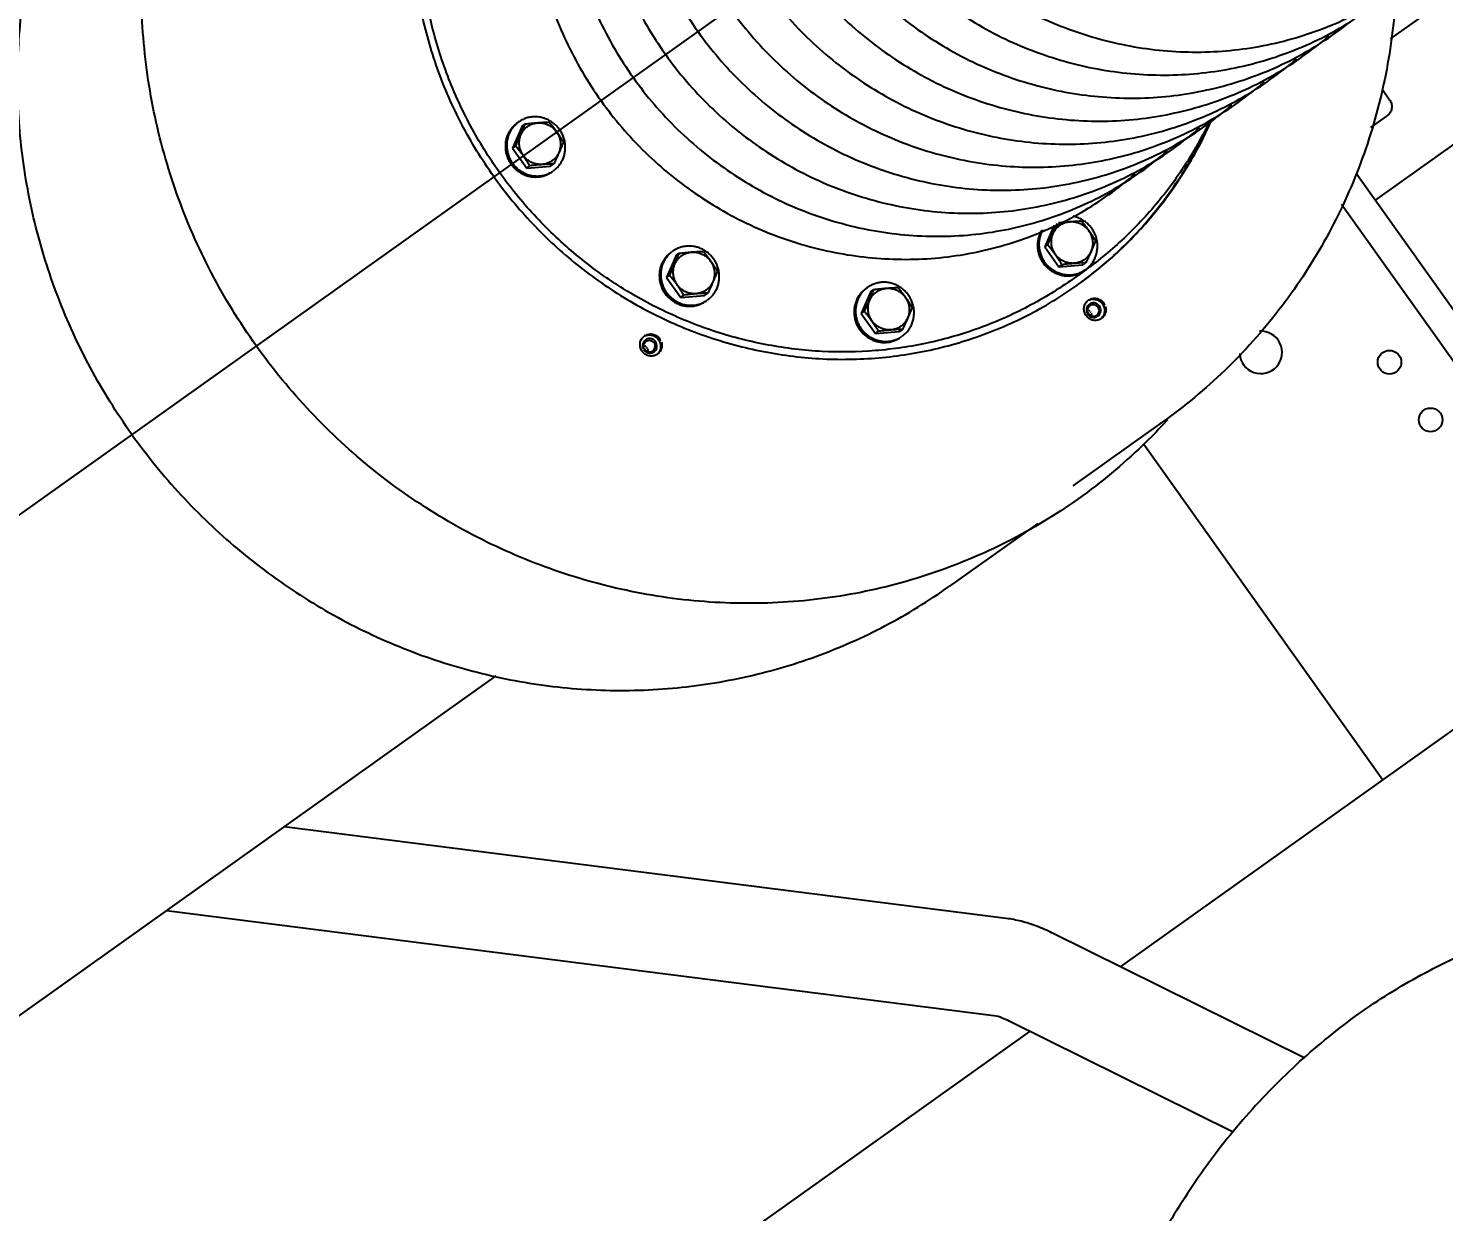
# Model space of a CAD drawing. Header units: feet. Extents: x 2321988 to 2329858, y 6722724 to 6730499.
# Drawn here: x 2326122.588 to 2326124.556, y 6726915.127 to 6726916.772 of the extents above; entities that cross this region are included whole.
import ezdxf

# ---------------------------------------------------------------- set-up
doc = ezdxf.new("R2010")
doc.units = ezdxf.units.FT
doc.header["$MEASUREMENT"] = 0
doc.header["$PDSIZE"] = 5
doc.layers.add('BESS Dimensions', color=3, linetype='Continuous')
doc.layers.add('C-BESS-EQUIPMENT', color=255, linetype='Continuous')
doc.styles.add('TG_DIMS', font='arial.ttf')
doc.dimstyles.new('TG-PROPOSED-ANNO', dxfattribs={"dimtxt": 0.1, "dimasz": 0.1, "dimexe": 0.05, "dimexo": 0.05, "dimgap": 0.02, "dimtad": 0, "dimtih": 1, "dimtoh": 1, "dimdsep": 46, "dimtxsty": 'TG_DIMS', "dimcen": 0, "dimclrd": 256, "dimclre": 256, "dimclrt": 256, "dimaunit": 1, "dimadec": 6, "dimazin": 2, "dimtfac": 1, "dimtofl": 0, "dimtmove": 1, "dimatfit": 3, "dimfxl": 1, "dimtolj": 1, "dimtzin": 0, "dimarcsym": 0})

# ---------------------------------------------------------------- blocks, each defined once
blk = doc.blocks.new('Midpoint Site Plan$0$141KV BREAKER')
at = {"linetype": 'Continuous'}
for p, q in [((-19.337, 22.922), (-19.337, -17.29)), ((-9.34, 21.988), (-9.34, -13.482)), ((-18.776, -16.953), (-9.34, -6.724)), ((-17.573, -18.062), (-9.34, -9.137)), ((-22.673, -19.077), (-18.995, -17.106)), ((-22.358, -20.765), (-18.222, -18.549)), ((-2.736, -18.811), (-2.94, -19.153)), ((-2.736, -18.811), (-2.736, -18.876)), ((-2.327, -18.811), (-2.736, -18.811)), ((-2.327, -18.811), (-2.327, -18.876)), ((-2.122, -19.153), (-2.327, -18.811)), ((-19.337, -19.146), (-19.337, -29.7)), ((-2.94, -19.153), (-2.94, -19.218)), ((-2.122, -19.153), (-2.122, -19.218)), ((-5.983, -19.651), (-6.187, -19.994)), ((-5.983, -19.651), (-5.983, -19.716)), ((-5.574, -19.651), (-5.983, -19.651)), ((-5.574, -19.651), (-5.574, -19.716)), ((-5.369, -19.994), (-5.574, -19.651)), ((-6.187, -19.994), (-6.187, -20.058)), ((-5.369, -19.994), (-5.369, -20.058)), ((-12.509, -22.314), (-12.509, -20.505)), ((-8.36, -21.948), (-8.564, -22.29)), ((-7.951, -21.948), (-8.36, -21.948)), ((-8.36, -21.948), (-8.36, -22.012)), ((-7.951, -21.948), (-7.951, -22.012)), ((-7.746, -22.29), (-7.951, -21.948)), ((-8.564, -22.29), (-8.564, -22.354)), ((-7.746, -22.29), (-7.746, -22.354)), ((-12.341, -24.984), (-12.341, -23.156)), ((-12.459, -24.52), (-19.337, -24.52)), ((-9.529, -25.366), (-9.529, -25.162)), ((-9.23, -25.084), (-9.434, -25.426)), ((-9.23, -25.084), (-9.23, -25.148)), ((-8.821, -25.084), (-9.23, -25.084)), ((-8.821, -25.084), (-8.821, -25.148)), ((-8.616, -25.426), (-8.821, -25.084)), ((-9.434, -25.426), (-9.434, -25.491)), ((-19.337, -29.53), (-11.116, -29.53)), ((-10.835, -30.03), (-19.176, -30.03)), ((-11.387, -30.03), (-11.387, -33.425)), ((-10.355, -30.674), (-10.355, -30.999)), ((-9.953, -31.196), (-10.159, -31.196)), ((-9.34, -32.416), (-9.34, -31.791))]:
    blk.add_line(p, q, dxfattribs=at)
for centre in [(-14.906, -28.653), (-13.725, -28.653)]:
    blk.add_circle(centre, 0.197, dxfattribs=at)
blk.add_arc((-12.347, -27), 0.354, 57.7184, 328.0638, dxfattribs=at)
for points, start_tangent, end_tangent in [([(-22.378, -20.505), (-22.62, -19.247), (-23.006, -18.011), (-23.529, -16.817), (-24.181, -15.686), (-24.949, -14.638), (-25.821, -13.69), (-26.783, -12.859), (-27.816, -12.159), (-28.905, -11.601), (-30.029, -11.196), (-31.171, -10.95), (-32.309, -10.867), (-33.426, -10.95), (-34.502, -11.196), (-35.518, -11.601), (-35.731, -11.711)], (-0.132788, 0.991144), (-0.881404, -0.472363)), ([(-2.531, -10.867), (-3.833, -10.95), (-5.113, -11.196), (-6.349, -11.601), (-7.52, -12.159), (-8.605, -12.859), (-9.586, -13.69), (-10.447, -14.638), (-11.172, -15.686), (-11.749, -16.817), (-12.169, -18.011), (-12.423, -19.247), (-12.509, -20.505)], (-1, 0), (0, -1)), ([(-2.531, -10.867), (-1.229, -10.95), (0.051, -11.196), (1.287, -11.601), (2.458, -12.159), (3.543, -12.859), (4.524, -13.69), (5.384, -14.638), (6.11, -15.686), (6.687, -16.817), (7.106, -18.011), (7.361, -19.247), (7.446, -20.505)], (1, 0), (0, -1)), ([(-12.568, -23.092), (-12.466, -21.732), (-12.161, -20.38), (-11.661, -19.084), (-10.975, -17.87), (-10.117, -16.762), (-9.104, -15.784), (-7.958, -14.955), (-6.701, -14.292), (-5.359, -13.808), (-3.96, -13.514), (-2.531, -13.415)], (0.002091, 0.999998), (1, 0)), ([(-2.531, -13.415), (-1.103, -13.514), (0.297, -13.808), (1.638, -14.292), (2.895, -14.955), (4.042, -15.784), (5.054, -16.762), (5.912, -17.87), (6.598, -19.084), (7.099, -20.38), (7.403, -21.732), (7.505, -23.092)], (1, 0), (0.002091, -0.999998)), ([(-18.995, -17.106), (-18.886, -17.042), (-18.776, -16.953)], (0.881412, 0.472347), (0.678019, 0.735044)), ([(-18.216, -18.546), (-17.971, -18.399), (-17.756, -18.237), (-17.573, -18.062)], (0.880529, 0.473992), (0.678019, 0.735044)), ([(-2.531, -18.281), (-3.545, -18.351), (-4.538, -18.56), (-5.491, -18.903), (-6.383, -19.373), (-7.196, -19.962), (-7.915, -20.656), (-8.524, -21.442), (-9.011, -22.304), (-9.366, -23.224), (-9.583, -24.183), (-9.655, -25.15)], (-1, 0), (-0.00192, -0.999998)), ([(-9.529, -25.162), (-9.469, -24.28), (-9.291, -23.412), (-8.997, -22.575), (-8.592, -21.782), (-8.084, -21.046), (-7.48, -20.381), (-6.792, -19.797), (-6.031, -19.306), (-5.21, -18.914), (-4.343, -18.63), (-3.445, -18.457), (-2.531, -18.399)], (0, 1), (1, 0)), ([(-2.531, -18.281), (-1.517, -18.351), (-0.524, -18.56), (0.428, -18.903), (1.32, -19.373), (2.134, -19.962), (2.853, -20.656), (3.462, -21.442), (3.949, -22.304), (4.304, -23.224), (4.52, -24.183), (4.593, -25.15)], (1, 0), (0.00192, -0.999998)), ([(-2.531, -18.399), (-1.617, -18.457), (-0.719, -18.63), (0.147, -18.914), (0.969, -19.306), (1.73, -19.797), (2.418, -20.381), (3.021, -21.046), (3.53, -21.782), (3.934, -22.575), (4.228, -23.412), (4.407, -24.28), (4.467, -25.162)], (1, 0), (0, -1)), ([(-18.222, -18.549), (-18.216, -18.546)], (0.881412, 0.472348), (0.880529, 0.473992)), ([(-6.53, -18.772), (-6.527, -18.754), (-6.505, -18.695), (-6.463, -18.647), (-6.407, -18.615), (-6.343, -18.604)], (0.072839, 0.997344), (1, 0)), ([(-6.385, -18.649), (-6.422, -18.669), (-6.449, -18.701), (-6.464, -18.74)], (-0.943519, -0.331318), (-0.179509, -0.983756)), ([(-6.345, -18.641), (-6.385, -18.649)], (-0.999735, -0.023007), (-0.943519, -0.331318)), ([(-6.343, -18.641), (-6.345, -18.641)], (-1, 0), (-0.999735, -0.023007)), ([(-6.343, -18.604), (-6.279, -18.615), (-6.223, -18.647), (-6.181, -18.695), (-6.159, -18.754), (-6.157, -18.772)], (1, 0), (0.072839, -0.997344)), ([(-6.34, -18.641), (-6.343, -18.641)], (-0.999735, 0.023007), (-1, 0)), ([(-6.3, -18.649), (-6.34, -18.641)], (-0.943519, 0.331318), (-0.999735, 0.023007)), ([(-6.221, -18.74), (-6.236, -18.701), (-6.263, -18.669), (-6.3, -18.649)], (-0.179509, 0.983756), (-0.943519, 0.331318)), ([(-2.531, -18.636), (-2.602, -18.641), (-2.672, -18.655), (-2.739, -18.679), (-2.801, -18.712), (-2.858, -18.754), (-2.909, -18.802), (-2.952, -18.858), (-2.986, -18.918), (-3.011, -18.983), (-3.026, -19.05), (-3.031, -19.119)], (-1, 0), (0, -1)), ([(-2.031, -19.119), (-2.036, -19.05), (-2.052, -18.983), (-2.076, -18.918), (-2.111, -18.858), (-2.153, -18.802), (-2.204, -18.754), (-2.261, -18.712), (-2.324, -18.679), (-2.39, -18.655), (-2.46, -18.641), (-2.531, -18.636)], (0, 1), (-1, 0)), ([(-6.53, -18.785), (-6.53, -18.772)], (0, 1), (0.072839, 0.997344)), ([(-6.527, -18.816), (-6.53, -18.785)], (-0.179509, 0.983756), (0, 1)), ([(-6.505, -18.85), (-6.527, -18.791), (-6.528, -18.785)], (-0.513043, 0.858363), (-0.14474, 0.98947)), ([(-6.407, -18.955), (-6.463, -18.923), (-6.505, -18.875), (-6.527, -18.816)], (-0.943519, 0.331318), (-0.179509, 0.983756)), ([(-6.407, -18.929), (-6.463, -18.898), (-6.505, -18.85)], (-0.943519, 0.331318), (-0.513043, 0.858363)), ([(-6.464, -18.74), (-6.464, -18.781)], (-0.17951, -0.983756), (0.17951, -0.983756)), ([(-6.464, -18.781), (-6.449, -18.82), (-6.422, -18.851), (-6.385, -18.872), (-6.343, -18.879)], (0.179509, -0.983756), (1, 0)), ([(-6.385, -18.668), (-6.419, -18.695), (-6.438, -18.733), (-6.441, -18.754)], (-0.907002, -0.421127), (0, -1)), ([(-6.441, -18.754), (-6.438, -18.775), (-6.419, -18.813), (-6.385, -18.839), (-6.343, -18.849)], (0, -1), (1, 0)), ([(-6.403, -18.683), (-6.385, -18.693)], (0.800715, -0.599045), (0.907002, -0.421127)), ([(-6.343, -18.659), (-6.385, -18.668)], (-1, 0), (-0.907002, -0.421127)), ([(-6.385, -18.693), (-6.352, -18.702)], (0.907002, -0.421127), (0.995685, -0.092801)), ([(-6.352, -18.702), (-6.343, -18.702)], (0.995685, -0.092801), (1, 0)), ([(-6.343, -18.659), (-6.3, -18.668)], (1, 0), (0.907002, -0.421127)), ([(-6.333, -18.702), (-6.343, -18.702)], (-0.995685, -0.092801), (-1, 0)), ([(-6.244, -18.754), (-6.247, -18.775), (-6.266, -18.813), (-6.3, -18.839), (-6.343, -18.849)], (0, -1), (-1, 0)), ([(-6.343, -18.879), (-6.3, -18.872), (-6.263, -18.851), (-6.236, -18.82), (-6.221, -18.781)], (1, 0), (0.179509, 0.983756)), ([(-6.3, -18.693), (-6.333, -18.702)], (-0.907002, -0.421127), (-0.995685, -0.092801)), ([(-6.3, -18.668), (-6.266, -18.695), (-6.247, -18.733), (-6.244, -18.754)], (0.907002, -0.421127), (0, -1)), ([(-6.282, -18.683), (-6.3, -18.693)], (-0.800715, -0.599045), (-0.907002, -0.421127)), ([(-6.159, -18.816), (-6.181, -18.875), (-6.223, -18.923), (-6.279, -18.955)], (-0.179509, -0.983756), (-0.943519, -0.331318)), ([(-6.181, -18.85), (-6.223, -18.898), (-6.279, -18.929)], (-0.513043, -0.858363), (-0.943519, -0.331318)), ([(-6.221, -18.781), (-6.221, -18.74)], (0.17951, 0.983756), (-0.17951, 0.983756)), ([(-6.159, -18.791), (-6.181, -18.85)], (-0.179509, -0.983756), (-0.513043, -0.858363)), ([(-6.156, -18.785), (-6.159, -18.816)], (0, -1), (-0.179509, -0.983756)), ([(-6.157, -18.772), (-6.156, -18.785)], (0.072839, -0.997344), (0, -1)), ([(-2.531, -18.664), (-2.602, -18.669), (-2.672, -18.684), (-2.739, -18.708), (-2.801, -18.741), (-2.858, -18.782), (-2.909, -18.831), (-2.952, -18.886), (-2.986, -18.947), (-3.011, -19.011), (-3.026, -19.078), (-3.03, -19.119)], (-1, 0), (-0.060994, -0.998138)), ([(-2.94, -19.218), (-2.914, -19.177), (-2.888, -19.137), (-2.863, -19.096), (-2.838, -19.055), (-2.813, -19.012), (-2.788, -18.969), (-2.762, -18.923), (-2.736, -18.876)], (0.548708, 0.836014), (0.481049, 0.876694)), ([(-2.883, -19.226), (-2.878, -19.167), (-2.862, -19.11), (-2.836, -19.056), (-2.801, -19.007), (-2.758, -18.966), (-2.707, -18.931), (-2.652, -18.906), (-2.592, -18.891), (-2.531, -18.886), (-2.47, -18.891), (-2.411, -18.906), (-2.355, -18.931), (-2.305, -18.966), (-2.261, -19.007), (-2.226, -19.056), (-2.2, -19.11), (-2.184, -19.167), (-2.179, -19.226)], (0, 1), (0, -1)), ([(-2.736, -18.876), (-2.683, -18.879), (-2.632, -18.882), (-2.581, -18.883), (-2.531, -18.884), (-2.481, -18.883), (-2.431, -18.882), (-2.38, -18.879), (-2.327, -18.876)], (0.99722, -0.074507), (0.99722, 0.074507)), ([(-2.032, -19.119), (-2.036, -19.078), (-2.052, -19.011), (-2.076, -18.947), (-2.111, -18.886), (-2.153, -18.831), (-2.204, -18.782), (-2.261, -18.741), (-2.324, -18.708), (-2.39, -18.684), (-2.46, -18.669), (-2.531, -18.664)], (-0.060994, 0.998138), (-1, 0)), ([(-2.327, -18.876), (-2.3, -18.923), (-2.275, -18.969), (-2.249, -19.012), (-2.224, -19.055), (-2.199, -19.096), (-2.174, -19.137), (-2.149, -19.177), (-2.122, -19.218)], (0.481049, -0.876694), (0.548708, -0.836014)), ([(-6.343, -18.94), (-6.407, -18.929)], (-1, 0), (-0.943519, 0.331318)), ([(-6.347, -18.965), (-6.407, -18.955)], (-0.999754, 0.022161), (-0.943519, 0.331318)), ([(-6.343, -18.965), (-6.347, -18.965)], (-1, 0), (-0.999754, 0.022161)), ([(-6.279, -18.929), (-6.343, -18.94)], (-0.943519, -0.331318), (-1, 0)), ([(-6.339, -18.965), (-6.343, -18.965)], (-0.999754, -0.022161), (-1, 0)), ([(-6.279, -18.955), (-6.339, -18.965)], (-0.943519, -0.331318), (-0.999754, -0.022161)), ([(-3.03, -19.119), (-3.031, -19.147)], (-0.060994, -0.998138), (0, -1)), ([(-2.031, -19.147), (-2.032, -19.119)], (0, 1), (-0.060994, 0.998138)), ([(-3.031, -19.147), (-3.026, -19.216), (-3.011, -19.283), (-2.986, -19.348), (-2.952, -19.408), (-2.909, -19.463), (-2.858, -19.512), (-2.801, -19.553), (-2.739, -19.586), (-2.672, -19.61), (-2.602, -19.625), (-2.531, -19.63)], (0, -1), (1, 0)), ([(-2.736, -19.56), (-2.762, -19.519), (-2.788, -19.479), (-2.813, -19.438), (-2.838, -19.397), (-2.863, -19.354), (-2.888, -19.311), (-2.914, -19.266), (-2.94, -19.218)], (-0.548708, 0.836014), (-0.481049, 0.876694)), ([(-2.179, -19.226), (-2.184, -19.285), (-2.2, -19.343), (-2.226, -19.396), (-2.261, -19.445), (-2.305, -19.487), (-2.355, -19.521), (-2.411, -19.546), (-2.47, -19.561), (-2.531, -19.566), (-2.592, -19.561), (-2.652, -19.546), (-2.707, -19.521), (-2.758, -19.487), (-2.801, -19.445), (-2.836, -19.396), (-2.862, -19.343), (-2.878, -19.285), (-2.883, -19.226)], (0, -1), (0, 1)), ([(-2.531, -19.63), (-2.46, -19.625), (-2.39, -19.61), (-2.324, -19.586), (-2.261, -19.553), (-2.204, -19.512), (-2.153, -19.463), (-2.111, -19.408), (-2.076, -19.348), (-2.052, -19.283), (-2.036, -19.216), (-2.031, -19.147)], (1, 0), (0, 1)), ([(-2.122, -19.218), (-2.149, -19.266), (-2.174, -19.311), (-2.199, -19.354), (-2.224, -19.397), (-2.249, -19.438), (-2.275, -19.479), (-2.3, -19.519), (-2.327, -19.56)], (-0.481049, -0.876694), (-0.548708, -0.836014)), ([(-5.778, -19.476), (-5.849, -19.481), (-5.919, -19.496), (-5.986, -19.52), (-6.048, -19.553), (-6.106, -19.594), (-6.156, -19.643), (-6.199, -19.698), (-6.233, -19.758), (-6.258, -19.823), (-6.273, -19.89), (-6.278, -19.959)], (-1, 0), (0, -1)), ([(-5.778, -19.505), (-5.849, -19.51), (-5.919, -19.524), (-5.986, -19.548), (-6.048, -19.581), (-6.106, -19.623), (-6.156, -19.671), (-6.199, -19.726), (-6.233, -19.787), (-6.258, -19.851), (-6.273, -19.919), (-6.277, -19.959)], (-1, 0), (-0.060994, -0.998138)), ([(-5.278, -19.959), (-5.283, -19.89), (-5.299, -19.823), (-5.324, -19.758), (-5.358, -19.698), (-5.4, -19.643), (-5.451, -19.594), (-5.508, -19.553), (-5.571, -19.52), (-5.637, -19.496), (-5.707, -19.481), (-5.778, -19.476)], (0, 1), (-1, 0)), ([(-5.279, -19.959), (-5.283, -19.919), (-5.299, -19.851), (-5.324, -19.787), (-5.358, -19.726), (-5.4, -19.671), (-5.451, -19.623), (-5.508, -19.581), (-5.571, -19.548), (-5.637, -19.524), (-5.707, -19.51), (-5.778, -19.505)], (-0.060994, 0.998138), (-1, 0)), ([(-2.327, -19.56), (-2.38, -19.563), (-2.431, -19.566), (-2.481, -19.567), (-2.531, -19.568), (-2.581, -19.567), (-2.632, -19.566), (-2.683, -19.563), (-2.736, -19.56)], (-0.99722, -0.074507), (-0.99722, 0.074507)), ([(-6.187, -20.058), (-6.161, -20.017), (-6.135, -19.977), (-6.11, -19.937), (-6.085, -19.895), (-6.06, -19.853), (-6.035, -19.809), (-6.009, -19.764), (-5.983, -19.716)], (0.548708, 0.836014), (0.481049, 0.876694)), ([(-6.13, -20.067), (-6.125, -20.007), (-6.109, -19.95), (-6.083, -19.896), (-6.048, -19.848), (-6.005, -19.806), (-5.954, -19.772), (-5.899, -19.747), (-5.839, -19.731), (-5.778, -19.726), (-5.717, -19.731), (-5.658, -19.747), (-5.602, -19.772), (-5.552, -19.806), (-5.508, -19.848), (-5.473, -19.896), (-5.447, -19.95), (-5.431, -20.007), (-5.426, -20.067)], (0, 1), (0, -1)), ([(-5.983, -19.716), (-5.93, -19.719), (-5.879, -19.722), (-5.828, -19.724), (-5.778, -19.724), (-5.728, -19.724), (-5.678, -19.722), (-5.627, -19.719), (-5.574, -19.716)], (0.99722, -0.074507), (0.99722, 0.074507)), ([(-5.574, -19.716), (-5.547, -19.764), (-5.522, -19.809), (-5.497, -19.853), (-5.471, -19.895), (-5.446, -19.937), (-5.421, -19.977), (-5.396, -20.017), (-5.369, -20.058)], (0.481049, -0.876694), (0.548708, -0.836014)), ([(-6.277, -19.959), (-6.278, -19.988)], (-0.060994, -0.998138), (0, -1)), ([(-6.278, -19.988), (-6.273, -20.056), (-6.258, -20.124), (-6.233, -20.188), (-6.199, -20.249), (-6.156, -20.304), (-6.106, -20.352), (-6.048, -20.394), (-5.986, -20.427), (-5.919, -20.451), (-5.849, -20.465), (-5.778, -20.47)], (0, -1), (1, 0)), ([(-5.983, -20.4), (-6.009, -20.359), (-6.035, -20.319), (-6.06, -20.279), (-6.085, -20.237), (-6.11, -20.195), (-6.135, -20.151), (-6.161, -20.106), (-6.187, -20.058)], (-0.548708, 0.836014), (-0.481049, 0.876694)), ([(-5.426, -20.067), (-5.431, -20.126), (-5.447, -20.183), (-5.473, -20.237), (-5.508, -20.285), (-5.552, -20.327), (-5.602, -20.361), (-5.658, -20.386), (-5.717, -20.402), (-5.778, -20.407), (-5.839, -20.402), (-5.899, -20.386), (-5.954, -20.361), (-6.005, -20.327), (-6.048, -20.285), (-6.083, -20.237), (-6.109, -20.183), (-6.125, -20.126), (-6.13, -20.067)], (0, -1), (0, 1)), ([(-5.778, -20.47), (-5.707, -20.465), (-5.637, -20.451), (-5.571, -20.427), (-5.508, -20.394), (-5.451, -20.352), (-5.4, -20.304), (-5.358, -20.249), (-5.324, -20.188), (-5.299, -20.124), (-5.283, -20.056), (-5.278, -19.988)], (1, 0), (0, 1)), ([(-5.369, -20.058), (-5.396, -20.106), (-5.421, -20.151), (-5.446, -20.195), (-5.471, -20.237), (-5.497, -20.279), (-5.522, -20.319), (-5.547, -20.359), (-5.574, -20.4)], (-0.481049, -0.876694), (-0.548708, -0.836014)), ([(-5.278, -19.988), (-5.279, -19.959)], (0, 1), (-0.060994, 0.998138)), ([(-22.378, -20.505), (-22.283, -21.763), (-22.338, -22.999), (-22.541, -24.193), (-22.89, -25.324), (-23.377, -26.372), (-23.995, -27.32), (-24.734, -28.151), (-25.58, -28.851), (-26.306, -29.299)], (0.132788, -0.991144), (-0.881404, -0.472363)), ([(-2.531, -20.472), (-3.671, -20.574), (-4.771, -20.877), (-5.796, -21.37), (-6.708, -22.037), (-7.479, -22.854), (-8.081, -23.795), (-8.493, -24.826), (-8.704, -25.912), (-8.704, -27.019)], (-1, 0), (0.095252, -0.995453)), ([(-5.574, -20.4), (-5.627, -20.404), (-5.678, -20.406), (-5.728, -20.408), (-5.778, -20.408), (-5.828, -20.408), (-5.879, -20.406), (-5.93, -20.404), (-5.983, -20.4)], (-0.99722, -0.074507), (-0.99722, 0.074507)), ([(3.667, -26.576), (3.642, -25.915), (3.432, -24.828), (3.019, -23.796), (2.417, -22.856), (1.647, -22.038), (0.734, -21.371), (-0.291, -20.877), (-1.391, -20.574), (-2.531, -20.472)], (0.018992, 0.99982), (-1, 0)), ([(-2.531, -21.134), (-3.671, -21.236), (-4.771, -21.539), (-5.796, -22.032), (-6.708, -22.699), (-7.479, -23.517), (-8.081, -24.457), (-8.493, -25.488), (-8.704, -26.574), (-8.704, -27.681)], (-1, 0), (0.095252, -0.995453)), ([(3.667, -27.239), (3.642, -26.577), (3.432, -25.49), (3.019, -24.458), (2.417, -23.518), (1.647, -22.7), (0.734, -22.033), (-0.291, -21.539), (-1.391, -21.236), (-2.531, -21.134)], (0.018992, 0.99982), (-1, 0)), ([(-2.531, -21.796), (-3.671, -21.898), (-4.771, -22.201), (-5.796, -22.694), (-6.708, -23.361), (-7.479, -24.179), (-8.081, -25.119), (-8.493, -26.15), (-8.704, -27.237), (-8.704, -28.343)], (-1, 0), (0.095252, -0.995453)), ([(-8.155, -21.772), (-8.226, -21.777), (-8.296, -21.792), (-8.363, -21.816), (-8.426, -21.849), (-8.483, -21.89), (-8.533, -21.939), (-8.576, -21.994), (-8.61, -22.054), (-8.635, -22.119), (-8.65, -22.186), (-8.655, -22.255)], (-1, 0), (0, -1)), ([(-8.155, -21.801), (-8.226, -21.806), (-8.296, -21.82), (-8.363, -21.844), (-8.426, -21.877), (-8.483, -21.919), (-8.533, -21.967), (-8.576, -22.023), (-8.61, -22.083), (-8.635, -22.148), (-8.65, -22.215), (-8.654, -22.255)], (-1, 0), (-0.060994, -0.998138)), ([(-7.655, -22.255), (-7.661, -22.186), (-7.676, -22.119), (-7.701, -22.054), (-7.735, -21.994), (-7.778, -21.939), (-7.828, -21.89), (-7.885, -21.849), (-7.948, -21.816), (-8.014, -21.792), (-8.084, -21.777), (-8.155, -21.772)], (0, 1), (-1, 0)), ([(-7.656, -22.255), (-7.661, -22.215), (-7.676, -22.148), (-7.701, -22.083), (-7.735, -22.023), (-7.778, -21.967), (-7.828, -21.919), (-7.885, -21.877), (-7.948, -21.844), (-8.014, -21.82), (-8.084, -21.806), (-8.155, -21.801)], (-0.060994, 0.998138), (-1, 0)), ([(3.667, -27.901), (3.642, -27.239), (3.432, -26.152), (3.019, -25.121), (2.417, -24.18), (1.647, -23.362), (0.734, -22.695), (-0.291, -22.201), (-1.391, -21.898), (-2.531, -21.796)], (0.018992, 0.99982), (-1, 0)), ([(-8.564, -22.354), (-8.538, -22.313), (-8.512, -22.273), (-8.487, -22.233), (-8.462, -22.191), (-8.437, -22.149), (-8.412, -22.105), (-8.386, -22.06), (-8.36, -22.012)], (0.548708, 0.836014), (0.481049, 0.876694)), ([(-8.508, -22.363), (-8.502, -22.304), (-8.486, -22.246), (-8.46, -22.192), (-8.425, -22.144), (-8.382, -22.102), (-8.331, -22.068), (-8.276, -22.043), (-8.216, -22.028), (-8.155, -22.022), (-8.094, -22.028), (-8.035, -22.043), (-7.979, -22.068), (-7.929, -22.102), (-7.885, -22.144), (-7.85, -22.192), (-7.824, -22.246), (-7.808, -22.304), (-7.803, -22.363)], (0, 1), (0, -1)), ([(-8.36, -22.012), (-8.307, -22.016), (-8.256, -22.018), (-8.205, -22.02), (-8.155, -22.02), (-8.105, -22.02), (-8.055, -22.018), (-8.004, -22.016), (-7.951, -22.012)], (0.99722, -0.074507), (0.99722, 0.074507)), ([(-7.951, -22.012), (-7.924, -22.06), (-7.899, -22.105), (-7.874, -22.149), (-7.848, -22.191), (-7.823, -22.233), (-7.798, -22.273), (-7.773, -22.313), (-7.746, -22.354)], (0.481049, -0.876694), (0.548708, -0.836014)), ([(-8.654, -22.255), (-8.655, -22.284)], (-0.060994, -0.998138), (0, -1)), ([(-8.655, -22.284), (-8.65, -22.352), (-8.635, -22.42), (-8.61, -22.484), (-8.576, -22.545), (-8.533, -22.6), (-8.483, -22.648), (-8.426, -22.69), (-8.363, -22.723), (-8.296, -22.747), (-8.226, -22.761), (-8.155, -22.766)], (0, -1), (1, 0)), ([(-8.36, -22.696), (-8.386, -22.655), (-8.412, -22.615), (-8.437, -22.575), (-8.462, -22.533), (-8.487, -22.491), (-8.512, -22.447), (-8.538, -22.402), (-8.564, -22.354)], (-0.548708, 0.836014), (-0.481049, 0.876694)), ([(-7.803, -22.363), (-7.808, -22.422), (-7.824, -22.479), (-7.85, -22.533), (-7.885, -22.581), (-7.929, -22.623), (-7.979, -22.657), (-8.035, -22.682), (-8.094, -22.698), (-8.155, -22.703), (-8.216, -22.698), (-8.276, -22.682), (-8.331, -22.657), (-8.382, -22.623), (-8.425, -22.581), (-8.46, -22.533), (-8.486, -22.479), (-8.502, -22.422), (-8.508, -22.363)], (0, -1), (0, 1)), ([(-8.155, -22.766), (-8.084, -22.761), (-8.014, -22.747), (-7.948, -22.723), (-7.885, -22.69), (-7.828, -22.648), (-7.778, -22.6), (-7.735, -22.545), (-7.701, -22.484), (-7.676, -22.42), (-7.661, -22.352), (-7.655, -22.284)], (1, 0), (0, 1)), ([(-7.746, -22.354), (-7.773, -22.402), (-7.798, -22.447), (-7.823, -22.491), (-7.849, -22.533), (-7.874, -22.575), (-7.899, -22.615), (-7.924, -22.655), (-7.951, -22.696)], (-0.481049, -0.876694), (-0.548708, -0.836014)), ([(-7.655, -22.284), (-7.656, -22.255)], (0, 1), (-0.060994, 0.998138)), ([(-2.531, -22.458), (-3.671, -22.56), (-4.771, -22.863), (-5.796, -23.357), (-6.708, -24.023), (-7.479, -24.841), (-8.081, -25.781), (-8.493, -26.812), (-8.704, -27.899), (-8.704, -29.005)], (-1, 0), (0.095252, -0.995453)), ([(3.667, -28.563), (3.642, -27.901), (3.432, -26.814), (3.019, -25.783), (2.417, -24.842), (1.647, -24.024), (0.734, -23.357), (-0.291, -22.863), (-1.391, -22.56), (-2.531, -22.458)], (0.018992, 0.99982), (-1, 0)), ([(-7.951, -22.696), (-8.004, -22.7), (-8.055, -22.702), (-8.105, -22.704), (-8.155, -22.704), (-8.205, -22.704), (-8.256, -22.702), (-8.307, -22.7), (-8.36, -22.696)], (-0.99722, -0.074507), (-0.99722, 0.074507)), ([(-12.377, -24.992), (-12.465, -24.492), (-12.568, -23.112), (-12.568, -23.092)], (-0.200425, 0.979709), (0.002091, 0.999998)), ([(-2.531, -23.12), (-3.671, -23.222), (-4.771, -23.525), (-5.796, -24.019), (-6.708, -24.686), (-7.479, -25.503), (-8.081, -26.443), (-8.493, -27.474), (-8.704, -28.561), (-8.704, -29.667)], (-1, 0), (0.095252, -0.995453)), ([(-2.531, -23.782), (-3.671, -23.885), (-4.771, -24.188), (-5.796, -24.681), (-6.708, -25.348), (-7.479, -26.165), (-8.081, -27.105), (-8.493, -28.136), (-8.704, -29.223), (-8.704, -30.329)], (-1, 0), (0.095252, -0.995453)), ([(-2.531, -24.445), (-3.671, -24.547), (-4.771, -24.85), (-5.796, -25.343), (-6.708, -26.01), (-7.479, -26.827), (-8.081, -27.768), (-8.493, -28.798), (-8.704, -29.885), (-8.704, -30.991)], (-1, 0), (0.095252, -0.995453)), ([(-12.359, -25.077), (-12.377, -24.992)], (-0.209503, 0.977808), (-0.200425, 0.979709)), ([(-8.714, -32.359), (-8.96, -32.159), (-9.949, -31.2), (-10.787, -30.115), (-11.457, -28.926), (-11.945, -27.657), (-12.242, -26.334), (-12.341, -24.984)], (-0.78618, 0.617997), (0, 1)), ([(-10.341, -25.149), (-10.339, -25.131), (-10.317, -25.072), (-10.275, -25.024), (-10.219, -24.993), (-10.155, -24.982)], (0.072839, 0.997344), (1, 0)), ([(-10.196, -25.025), (-10.233, -25.046), (-10.26, -25.077), (-10.275, -25.116)], (-0.943519, -0.331318), (-0.179509, -0.983756)), ([(-10.157, -25.018), (-10.196, -25.025)], (-0.999735, -0.023007), (-0.943519, -0.331318)), ([(-10.154, -25.018), (-10.157, -25.018)], (-1, 0), (-0.999735, -0.023007)), ([(-10.155, -24.982), (-10.091, -24.993), (-10.035, -25.024), (-9.993, -25.072), (-9.971, -25.131), (-9.968, -25.149)], (1, 0), (0.072839, -0.997344)), ([(-10.151, -25.018), (-10.154, -25.018)], (-0.999735, 0.023007), (-1, 0)), ([(-10.112, -25.025), (-10.151, -25.018)], (-0.943519, 0.331318), (-0.999735, 0.023007)), ([(-10.033, -25.116), (-10.047, -25.077), (-10.075, -25.046), (-10.112, -25.025)], (-0.179509, 0.983756), (-0.943519, 0.331318)), ([(-9.025, -24.909), (-9.096, -24.914), (-9.166, -24.928), (-9.233, -24.952), (-9.296, -24.985), (-9.353, -25.027), (-9.403, -25.075), (-9.446, -25.13), (-9.48, -25.191), (-9.505, -25.255), (-9.52, -25.323), (-9.525, -25.391)], (-1, 0), (0, -1)), ([(-9.025, -24.937), (-9.096, -24.942), (-9.166, -24.957), (-9.233, -24.981), (-9.296, -25.014), (-9.353, -25.055), (-9.403, -25.104), (-9.446, -25.159), (-9.48, -25.219), (-9.505, -25.284), (-9.52, -25.351), (-9.524, -25.392)], (-1, 0), (-0.060994, -0.998138)), ([(-8.566, -25.202), (-8.571, -25.191), (-8.605, -25.13), (-8.648, -25.075), (-8.698, -25.027), (-8.755, -24.985), (-8.818, -24.952), (-8.885, -24.928), (-8.954, -24.914), (-9.025, -24.909)], (-0.404291, 0.91463), (-1, 0)), ([(-8.57, -25.221), (-8.571, -25.219), (-8.605, -25.159), (-8.648, -25.104), (-8.698, -25.055), (-8.755, -25.014), (-8.818, -24.981), (-8.885, -24.957), (-8.954, -24.942), (-9.025, -24.937)], (-0.423864, 0.905726), (-1, 0)), ([(-10.342, -25.162), (-10.341, -25.149)], (0, 1), (0.072839, 0.997344)), ([(-10.339, -25.194), (-10.342, -25.162)], (-0.179509, 0.983756), (0, 1)), ([(-10.317, -25.227), (-10.339, -25.168), (-10.34, -25.162)], (-0.513043, 0.858363), (-0.14474, 0.98947)), ([(-10.219, -25.332), (-10.275, -25.301), (-10.317, -25.253), (-10.339, -25.194)], (-0.943519, 0.331318), (-0.179509, 0.983756)), ([(-10.219, -25.306), (-10.275, -25.275), (-10.317, -25.227)], (-0.943519, 0.331318), (-0.513043, 0.858363)), ([(-10.275, -25.116), (-10.275, -25.157)], (-0.17951, -0.983756), (0.17951, -0.983756)), ([(-10.275, -25.157), (-10.26, -25.196), (-10.233, -25.228), (-10.196, -25.248), (-10.154, -25.256)], (0.179509, -0.983756), (1, 0)), ([(-10.197, -25.045), (-10.231, -25.071), (-10.25, -25.109), (-10.252, -25.13)], (-0.907002, -0.421127), (0, -1)), ([(-10.252, -25.13), (-10.25, -25.152), (-10.231, -25.19), (-10.197, -25.216), (-10.154, -25.225)], (0, -1), (1, 0)), ([(-10.214, -25.059), (-10.197, -25.07)], (0.800715, -0.599045), (0.907002, -0.421127)), ([(-10.154, -25.035), (-10.197, -25.045)], (-1, 0), (-0.907002, -0.421127)), ([(-10.197, -25.07), (-10.163, -25.079)], (0.907002, -0.421127), (0.995685, -0.092801)), ([(-10.163, -25.079), (-10.154, -25.079)], (0.995685, -0.092801), (1, 0)), ([(-10.154, -25.035), (-10.111, -25.045)], (1, 0), (0.907002, -0.421127)), ([(-10.145, -25.079), (-10.154, -25.079)], (-0.995685, -0.092801), (-1, 0)), ([(-10.056, -25.13), (-10.058, -25.152), (-10.077, -25.19), (-10.111, -25.216), (-10.154, -25.225)], (0, -1), (-1, 0)), ([(-10.154, -25.256), (-10.112, -25.248), (-10.075, -25.228), (-10.047, -25.196), (-10.033, -25.157)], (1, 0), (0.179509, 0.983756)), ([(-10.111, -25.07), (-10.145, -25.079)], (-0.907002, -0.421127), (-0.995685, -0.092801)), ([(-10.111, -25.045), (-10.077, -25.071), (-10.058, -25.109), (-10.056, -25.13)], (0.907002, -0.421127), (0, -1)), ([(-10.094, -25.059), (-10.111, -25.07)], (-0.800715, -0.599045), (-0.907002, -0.421127)), ([(-9.971, -25.194), (-9.993, -25.253), (-10.035, -25.301), (-10.091, -25.332)], (-0.179509, -0.983756), (-0.943519, -0.331318)), ([(-9.993, -25.227), (-10.035, -25.275), (-10.091, -25.306)], (-0.513043, -0.858363), (-0.943519, -0.331318)), ([(-10.033, -25.157), (-10.033, -25.116)], (0.17951, 0.983756), (-0.17951, 0.983756)), ([(-9.971, -25.168), (-9.993, -25.227)], (-0.179509, -0.983756), (-0.513043, -0.858363)), ([(-9.968, -25.162), (-9.971, -25.194)], (0, -1), (-0.179509, -0.983756)), ([(-9.968, -25.149), (-9.968, -25.162)], (0.072839, -0.997344), (0, -1)), ([(-9.655, -25.15), (-9.655, -25.162)], (-0.00192, -0.999998), (0, -1)), ([(-9.655, -25.162), (-9.583, -26.142), (-9.366, -27.101), (-9.011, -28.021), (-8.718, -28.574)], (0, -1), (0.508752, -0.860913)), ([(-9.655, -25.162), (-9.583, -26.116), (-9.366, -27.075), (-9.011, -27.995), (-8.718, -28.548)], (0.003819, -0.999993), (0.508721, -0.860932)), ([(-9.434, -25.491), (-9.408, -25.45), (-9.382, -25.41), (-9.357, -25.369), (-9.332, -25.328), (-9.307, -25.285), (-9.282, -25.242), (-9.256, -25.196), (-9.23, -25.148)], (0.548708, 0.836014), (0.481049, 0.876694)), ([(-9.378, -25.499), (-9.372, -25.44), (-9.356, -25.383), (-9.33, -25.329), (-9.295, -25.28), (-9.252, -25.238), (-9.201, -25.204), (-9.146, -25.179), (-9.086, -25.164), (-9.025, -25.159), (-8.964, -25.164), (-8.905, -25.179), (-8.849, -25.204), (-8.799, -25.238), (-8.755, -25.28), (-8.72, -25.329), (-8.694, -25.383), (-8.678, -25.44), (-8.673, -25.499)], (0, 1), (0, -1)), ([(-9.23, -25.148), (-9.177, -25.152), (-9.126, -25.155), (-9.075, -25.156), (-9.025, -25.157), (-8.975, -25.156), (-8.925, -25.155), (-8.874, -25.152), (-8.821, -25.148)], (0.99722, -0.074507), (0.99722, 0.074507)), ([(-8.821, -25.148), (-8.794, -25.196), (-8.769, -25.242), (-8.744, -25.285), (-8.719, -25.328), (-8.693, -25.369), (-8.668, -25.41), (-8.643, -25.45), (-8.621, -25.484)], (0.481049, -0.876694), (0.547456, -0.836834)), ([(-2.531, -25.107), (-3.671, -25.209), (-4.771, -25.512), (-5.796, -26.005), (-6.708, -26.672), (-7.479, -27.489), (-8.081, -28.43), (-8.493, -29.461), (-8.704, -30.547), (-8.704, -31.653)], (-1, 0), (0.095252, -0.995453)), ([(-10.155, -25.317), (-10.219, -25.306)], (-1, 0), (-0.943519, 0.331318)), ([(-10.159, -25.343), (-10.219, -25.332)], (-0.999754, 0.022161), (-0.943519, 0.331318)), ([(-10.155, -25.343), (-10.159, -25.343)], (-1, 0), (-0.999754, 0.022161)), ([(-10.091, -25.306), (-10.155, -25.317)], (-0.943519, -0.331318), (-1, 0)), ([(-10.151, -25.343), (-10.155, -25.343)], (-0.999754, -0.022161), (-1, 0)), ([(-10.091, -25.332), (-10.151, -25.343)], (-0.943519, -0.331318), (-0.999754, -0.022161)), ([(-9.529, -25.392), (-9.529, -25.366)], (-0.003933, 0.999992), (0, 1)), ([(-9.529, -25.42), (-9.529, -25.392)], (-0.008291, 0.999966), (-0.003932, 0.999992)), ([(-8.714, -28.533), (-8.997, -27.953), (-9.291, -27.116), (-9.469, -26.249), (-9.529, -25.42)], (-0.480898, 0.876776), (-0.008291, 0.999966)), ([(-9.524, -25.392), (-9.525, -25.42)], (-0.060994, -0.998138), (0, -1)), ([(-9.525, -25.42), (-9.52, -25.489), (-9.505, -25.556), (-9.48, -25.621), (-9.446, -25.681), (-9.403, -25.736), (-9.353, -25.785), (-9.296, -25.826), (-9.233, -25.859), (-9.166, -25.883), (-9.096, -25.898), (-9.025, -25.903)], (0, -1), (1, 0)), ([(-9.23, -25.833), (-9.256, -25.792), (-9.282, -25.752), (-9.307, -25.711), (-9.332, -25.67), (-9.357, -25.627), (-9.382, -25.584), (-9.408, -25.539), (-9.434, -25.491)], (-0.548708, 0.836014), (-0.481049, 0.876694)), ([(-8.673, -25.499), (-8.678, -25.558), (-8.694, -25.615), (-8.72, -25.669), (-8.755, -25.718), (-8.799, -25.76), (-8.849, -25.794), (-8.905, -25.819), (-8.964, -25.834), (-9.025, -25.839), (-9.086, -25.834), (-9.146, -25.819), (-9.201, -25.794), (-9.252, -25.76), (-9.295, -25.718), (-9.33, -25.669), (-9.356, -25.615), (-9.372, -25.558), (-9.378, -25.499)], (0, -1), (0, 1)), ([(-8.625, -25.507), (-8.643, -25.539), (-8.668, -25.584), (-8.693, -25.627), (-8.719, -25.67), (-8.744, -25.711), (-8.769, -25.752), (-8.794, -25.792), (-8.821, -25.833)], (-0.48308, -0.875576), (-0.548708, -0.836014)), ([(-8.821, -25.833), (-8.874, -25.836), (-8.925, -25.839), (-8.975, -25.84), (-9.025, -25.841), (-9.075, -25.84), (-9.126, -25.839), (-9.177, -25.836), (-9.23, -25.833)], (-0.99722, -0.074507), (-0.99722, 0.074507)), ([(-9.025, -25.903), (-8.954, -25.898), (-8.885, -25.883), (-8.818, -25.859), (-8.755, -25.826), (-8.698, -25.785), (-8.674, -25.763)], (1, 0), (0.722925, 0.690927)), ([(-2.531, -25.769), (-3.671, -25.871), (-4.771, -26.174), (-5.796, -26.667), (-6.708, -27.334), (-7.479, -28.152), (-8.081, -29.092), (-8.493, -30.123), (-8.704, -31.209), (-8.704, -32.316)], (-1, 0), (0.095252, -0.995453)), ([(-2.531, -26.431), (-3.671, -26.533), (-4.771, -26.836), (-5.796, -27.329), (-6.708, -27.996), (-7.479, -28.814), (-8.081, -29.754), (-8.493, -30.785), (-8.704, -31.872), (-8.704, -32.977), (-8.491, -34.073)], (-1, 0), (0.28344, -0.95899)), ([(-10.159, -31.196), (-10.193, -31.193), (-10.227, -31.184), (-10.258, -31.169), (-10.287, -31.148), (-10.312, -31.123), (-10.331, -31.093), (-10.346, -31.06), (-10.354, -31.024), (-10.355, -30.999)], (-1, 0), (-0.0001, 1))]:
    blk.add_spline(points, degree=3, dxfattribs=dict(at, start_tangent=start_tangent, end_tangent=end_tangent))
blk = doc.blocks.new('*D109')
at = {"layer": 'BESS Dimensions', "lineweight": -2, "transparency": 16777216}
for p, q in [((2326125.1693, 6727002.8662), (2326110.2842, 6727023.7584)), ((2326105.0412, 6727013.8836), (2326040.7778, 6726968.0974)), ((2325956.6732, 6726908.1749), (2326020.9365, 6726953.961)), ((2325960.5127, 6726885.5523), (2325945.6276, 6726906.4444))]:
    blk.add_line(p, q, dxfattribs=at)
at = {"layer": 'BESS Dimensions', "transparency": 16777216}
for points in [[(2326104.0741, 6727015.241), (2326106.0083, 6727012.5262), (2326113.1855, 6727019.6862)], [(2325955.7061, 6726909.5323), (2325957.6403, 6726906.8175), (2325948.5289, 6726902.3723)]]:
    blk.add_solid(points, dxfattribs=at)
at = {"layer": 'Defpoints', "color": 0, "transparency": 16777216}
for p in [(2326128.0706, 6726998.7941), (2325948.5289, 6726902.3723), (2325963.414, 6726881.4801)]:
    blk.add_point(p, dxfattribs=at)
at = {"layer": 'BESS Dimensions', "transparency": 16777216, "insert": (2326030.8572, 6726961.0292), "char_height": 10, "attachment_point": 5, "style": 'TG_DIMS'}
blk.add_mtext("\\A1;202.17'", dxfattribs=at)

msp = doc.modelspace()

# ---------------------------------------------------------------- linework, layer by layer
at = {"layer": 'C-BESS-EQUIPMENT'}
msp.add_lwpolyline([(2325996.5737, 6726826.3218), (2326168.0101, 6726948.4662)], dxfattribs=at)

# ---------------------------------------------------------------- block references
at = {"layer": 'C-BESS-EQUIPMENT', "xscale": 0.08333333333333331, "yscale": 0.08333333333333331, "zscale": 0.08333333333333331, "rotation": 125.4687976106775}
msp.add_blockref('Midpoint Site Plan$0$141KV BREAKER', (2326121.8721, 6726915.8536), dxfattribs=at)

# ---------------------------------------------------------------- dimensions: what is measured, and where the dimension line sits
at = {"layer": 'BESS Dimensions'}
dim = msp.add_aligned_dim(p1=(2326128.0706, 6726998.7941), p2=(2325963.414, 6726881.4801), distance=-25.6525, dimstyle='TG-PROPOSED-ANNO', override={"dimscale": 50, "dimpost": "'"}, dxfattribs=at)
dim.commit()
dim.dimension.update_dxf_attribs({"geometry": '*D109', "text_midpoint": (2326030.8572, 6726961.0292)})

doc.saveas('drawing.dxf')
